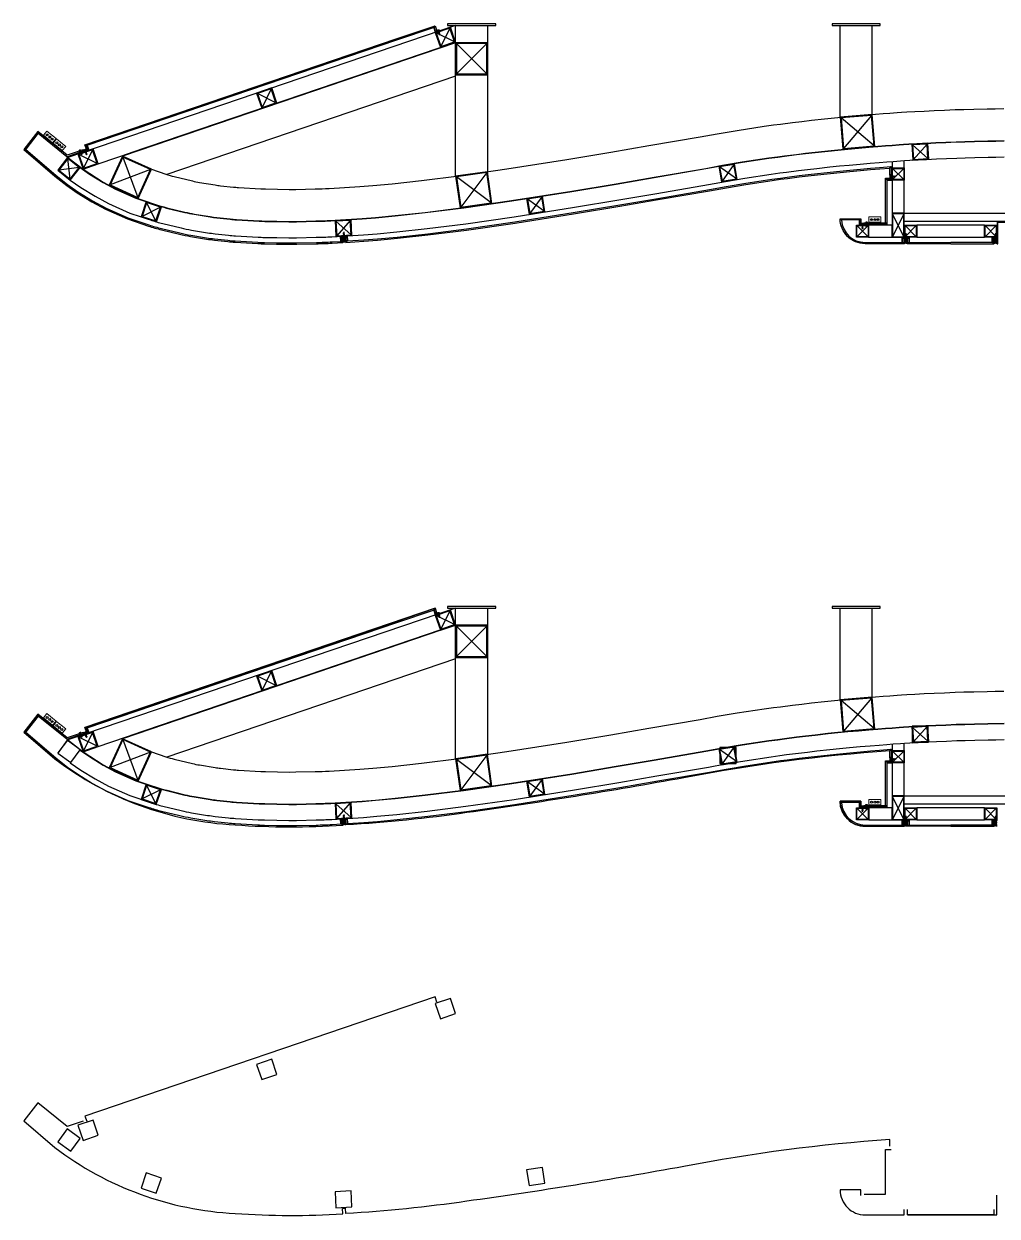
# Model space of a CAD drawing. Header units: millimetres. Extents: x -7838 to 78912, y -32093 to 42426.
# Drawn here: x 72716 to 75754, y 38705 to 42426 of the extents above; entities that cross this region are included whole.
import ezdxf

# ---------------------------------------------------------------- set-up
doc = ezdxf.new("R2010")
doc.units = ezdxf.units.MM
for name, color, linetype in [('002 - STRUCTURAL STEEL', 4, 'Continuous'), ('A11_ALU.SOLID SHEET', 7, 'Continuous'), ('AR-TEXT-DIM', 7, 'Continuous'), ('CELING', 2, 'Continuous')]:
    doc.layers.add(name, color=color, linetype=linetype)
doc.layers.add('A-GENM Lines', color=1, linetype='Continuous', lineweight=9)

# ---------------------------------------------------------------- blocks, each defined once
blk = doc.blocks.new('5200')
at = {"color": 8, "ltscale": 0.1}
for p, q in [((32963.9, -74110.5), (33059.3, -74015.1)), ((32963.9, -74015.1), (33059.3, -74110.5))]:
    blk.add_line(p, q, dxfattribs=at)
at = {"color": 3, "ltscale": 0.1}
for points in [[(32961.6, -74012.8), (33061.6, -74012.8), (33061.6, -74112.8), (32961.6, -74112.8)], [(32963.9, -74015.1), (33059.3, -74015.1), (33059.3, -74110.5), (32963.9, -74110.5)]]:
    blk.add_lwpolyline(points, close=True, dxfattribs=at)
blk = doc.blocks.new('DFGDE')
at = {"color": 8, "ltscale": 0.1}
for p, q in [((134367.3, -128798.9, -0.2), (134402.1, -128764.1, -0.2)), ((134367.3, -128764.1, -0.2), (134402.1, -128798.9, -0.2))]:
    blk.add_line(p, q, dxfattribs=at)
at = {"layer": 'AR-TEXT-DIM', "color": 3, "elevation": -0.2}
for points in [[(134365.7, -128762.5), (134403.7, -128762.5), (134403.7, -128800.5), (134365.7, -128800.5)], [(134367.3, -128764.1), (134402.1, -128764.1), (134402.1, -128798.9), (134367.3, -128798.9)]]:
    blk.add_lwpolyline(points, close=True, dxfattribs=at)
blk = doc.blocks.new('RERE')
at = {"color": 8}
for p, q in [((30879.1, -75147.6), (30879.1, -75148.5)), ((30879.1, -75149.1), (30879.1, -75150.1)), ((30879.1, -75150.6), (30879.1, -75151.6)), ((30879.1, -75152.1), (30879.1, -75153.1)), ((30879.1, -75153.7), (30879.1, -75154.6)), ((30880.6, -75143.3), (30879.5, -75145.5)), ((30880.6, -75141.5), (30880.6, -75165)), ((30880.6, -75143.3), (30881.4, -75144.9)), ((30881.7, -75145.6), (30881.8, -75145.7)), ((30882.1, -75147.1), (30882.1, -75148.1)), ((30882.1, -75148.6), (30882.1, -75149.6)), ((30882.1, -75150.1), (30882.1, -75151.1)), ((30882.1, -75151.7), (30882.1, -75152.6)), ((30882.1, -75153.2), (30882.1, -75154.1)), ((30882.1, -75154.7), (30882.1, -75155.7)), ((30880.1, -75163.1), (30876.7, -75163.1)), ((30879.1, -75155.2), (30879.1, -75156.1)), ((30879.1, -75156.7), (30879.1, -75157.7)), ((30879.1, -75158.2), (30879.1, -75161)), ((30881.1, -75163.1), (30884.4, -75163.1)), ((30882.1, -75156.2), (30882.1, -75157.2)), ((30882.1, -75157.7), (30882.1, -75158.7)), ((30882.1, -75159.3), (30882.1, -75161)), ((30882.1, -75159.3), (30882.1, -75161))]:
    blk.add_line(p, q, dxfattribs=at)
for points in [[(30882.1, -75148.6, 0.088633), (30880.9, -75148.1, 0.019108), (30878.6, -75147.4, -0.172253), (30879.1, -75147, 0.045962), (30882.6, -75148.2, -0.175035)], [(30882.1, -75150.1, 0.088633), (30880.9, -75149.6, 0.019108), (30878.6, -75149, -0.172253), (30879.1, -75148.5, 0.045962), (30882.6, -75149.7, -0.175035)], [(30882.1, -75151.7, 0.088633), (30880.9, -75151.1, 0.019108), (30878.6, -75150.5, -0.172253), (30879.1, -75150.1, 0.045962), (30882.6, -75151.2, -0.175035)], [(30882.1, -75153.2, 0.088633), (30880.9, -75152.7, 0.019108), (30878.6, -75152, -0.172253), (30879.1, -75151.6, 0.045962), (30882.6, -75152.7, -0.175035)], [(30882.1, -75154.7, 0.088633), (30880.9, -75154.2, 0.019108), (30878.6, -75153.5, -0.172253), (30879.1, -75153.1, 0.045962), (30882.6, -75154.3, -0.175035)], [(30882.1, -75156.2, 0.088633), (30880.9, -75155.7, 0.019108), (30878.6, -75155.1, -0.172253), (30879.1, -75154.6, 0.045962), (30882.6, -75155.8, -0.175035)], [(30882.1, -75147.1, 0.088633), (30880.9, -75146.6, 0.02265), (30879, -75145.9, -0.172253), (30879.5, -75145.5, 0.051159), (30882.6, -75146.7, -0.175035)], [(30880.1, -75164.1, -0.112935), (30876.7, -75163.1, -0.049876), (30876.5, -75161), (30884.6, -75161, -0.049876), (30884.4, -75163.1, -0.112935), (30881.1, -75164.1), (30881.1, -75162.6), (30880.1, -75162.6)], [(30882.1, -75157.7, 0.088633), (30880.9, -75157.2, 0.019108), (30878.6, -75156.6, -0.172253), (30879.1, -75156.1, 0.045962), (30882.6, -75157.3, -0.175035)], [(30882.1, -75159.3, 0.088633), (30880.9, -75158.8, 0.019108), (30878.6, -75158.1, -0.172253), (30879.1, -75157.7, 0.045962), (30882.6, -75158.8, -0.175035)]]:
    blk.add_lwpolyline(points, format="xyb", close=True, dxfattribs=at)
for points in [[(30881.7, -75145.6, 0.118829), (30880.9, -75145.1, 0.008765), (30879.8, -75144.7, -0.172253)], [(30882.2, -75145.1, -0.175035), (30881.7, -75145.6, 0.118829)]]:
    blk.add_lwpolyline(points, format="xyb", dxfattribs=at)
for centre, radius, start, end in [((30874.6, -75180.9), 33.6, 76.2776, 83.3035), ((30874.6, -75182.4), 33.6, 76.2776, 83.3035), ((30874.6, -75183.9), 33.6, 76.2776, 83.3035), ((30874.6, -75185.4), 33.6, 76.2776, 83.3035), ((30874.6, -75187), 33.6, 76.2776, 83.3035), ((30875.4, -75173.2), 27.5, 74.8121, 82.581), ((30882.1, -75147), 3.04, 160.5824, 180), ((30879.8, -75152.6), 7.89, 71.8171, 89.3728), ((30879.1, -75147), 3.04, 9.6975, 26.5651), ((30874.6, -75188.5), 33.6, 76.2776, 83.3035), ((30874.6, -75190), 33.6, 76.2776, 83.3035), ((30874.6, -75191.5), 33.6, 76.2776, 83.3035)]:
    blk.add_arc(centre, radius, start, end, dxfattribs=at)
blk = doc.blocks.new('odofrite')
at = {"ltscale": 0.1}
h = blk.add_hatch(dxfattribs=at)
h.set_pattern_fill('ANSI37', color=8, scale=0.5)
h.set_pattern_definition([(45, (84.5444, -95.0627), (-1.122532015, 1.122532015), []), (135, (84.5444, -95.0627), (-1.122532015, -1.122532015), [])])
edge = h.paths.add_edge_path()
edge.add_arc((30585, -74711.8), 4.5, 0, 360)
at = {"color": 1, "ltscale": 0.1}
blk.add_circle((30585, -74711.8, -166.2), 4.5, dxfattribs=at)
blk = doc.blocks.new('55d5f2d')
at = {"color": 8, "ltscale": 0.1}
for p, q in [((31175.5, -66800.8), (31220.9, -66755.4)), ((31175.5, -66755.4), (31220.9, -66800.8))]:
    blk.add_line(p, q, dxfattribs=at)
at = {"layer": 'AR-TEXT-DIM', "color": 3}
for points in [[(31173.2, -66753.1), (31223.2, -66753.1), (31223.2, -66803.1), (31173.2, -66803.1)], [(31175.5, -66755.4), (31220.9, -66755.4), (31220.9, -66800.8), (31175.5, -66800.8)]]:
    blk.add_lwpolyline(points, close=True, dxfattribs=at)
blk = doc.blocks.new('odoforltr')
at = {"color": 1, "ltscale": 0.1}
for p, q in [((28658.9, -65946.3, 2.1), (27448.6, -66357.9, 2.1)), ((28658.9, -66416.7, 2.1), (28658.9, -65946.3, 2.1)), ((28758.9, -66402.5, 2.1), (28758.9, -65946.3, 2.1)), ((29858.9, -66232.9, 2.1), (29858.9, -65946.3, 2.1)), ((29958.9, -66225.9, 2.1), (29958.9, -65946.3, 2.1)), ((28658.9, -65999.1, 2.1), (27496.1, -66394.5, 2.1)), ((28658.9, -66000.2, 2.1), (27618.9, -66353.9, 2.1)), ((28658.9, -65999.1, 2.1), (27645.3, -66343.8, 2.1)), ((28658.9, -66104.7, 2.1), (27757.6, -66411.3, 2.1)), ((27448, -66358.6, 2.1), (27417.1, -66397.9, 2.1)), ((30058.9, -66532.3, 2.1), (30408.9, -66532.3, 2.1)), ((30058.9, -66557.3, 2.1), (30408.9, -66557.3, 2.1))]:
    blk.add_line(p, q, dxfattribs=at)
at = {"color": 8, "ltscale": 0.1}
for p, q in [((30057.3, -66605.7, 2.1), (30022.5, -66533.9, 2.1)), ((30057.3, -66533.9, 2.1), (30022.5, -66605.7, 2.1))]:
    blk.add_line(p, q, dxfattribs=at)
at = {"color": 2, "ltscale": 0.1}
for p, q in [((28305.6, -66606.7, 2.1), (28301.6, -66607, 2.1)), ((28301.6, -66607, 2.1), (28302.4, -66619.2, 2.1)), ((28305.6, -66606.7, 2.1), (28306.6, -66623.7, 2.1)), ((28319.6, -66605.9, 2.1), (28315.6, -66606.1, 2.1)), ((28315.6, -66606.1, 2.1), (28316.6, -66623.1, 2.1)), ((28319.6, -66605.9, 2.1), (28320.3, -66618.2, 2.1))]:
    blk.add_line(p, q, dxfattribs=at)
for points, elevation in [([(28473.4, -65988.3), (28594.6, -65947.1), (28600.1, -65963.1), (28596.3, -65964.4), (28592.4, -65952.8), (28594.2, -65949), (28594, -65948.3), (28593.3, -65948.5), (28591.5, -65952.4), (28474.7, -65992.1)], 2.1), ([(28474.7, -65992.1), (27507.7, -66320.9), (27503.9, -66319), (27503.3, -66319.2), (27503.5, -66319.9), (27507.3, -66321.8), (27511.3, -66333.4), (27507.5, -66334.7), (27502, -66318.6), (28473.4, -65988.3)], 2.1), ([(27446.1, -66351.4), (27355.4, -66277.4), (27311.3, -66333.4)], 2.1), ([(27355.5, -66283.6), (27317.3, -66332.3)], 2.1), ([(27356.5, -66283.5), (27356.1, -66279.2), (27355.5, -66278.8), (27355.1, -66279.4), (27355.5, -66283.6)], 2.1), ([(27445.3, -66355.9), (27356.5, -66283.5)], 2.1), ([(27317.3, -66332.3), (27313.2, -66332.7), (27312.7, -66333.2), (27313.3, -66333.7), (27317.4, -66333.3)], 2.1), ([(27445.3, -66355.9), (27498, -66337.9), (27496.7, -66334.1), (27446.1, -66351.4)], 2.1), ([(28316.6, -66623.1), (28372.6, -66619.8), (28415.2, -66616), (28477.3, -66610.5), (28572.2, -66600.1), (28693.3, -66584.7), (28844.3, -66563), (29032.8, -66533.3), (29171.8, -66510.2), (29290.6, -66489.9), (29451.7, -66462.1), (29504.4, -66452.6), (29564.8, -66442.5), (29646.5, -66430), (29673.3, -66426.4), (29694.4, -66423.6), (29731.1, -66419), (29759.4, -66415.5), (29788.6, -66412.1), (29828.5, -66407.8), (29858.8, -66404.7), (29889.5, -66401.7), (29922.9, -66398.6), (29953.9, -66395.9), (29982.4, -66393.6), (30013.2, -66391.3)], 2.1), ([(28321.1, -66618.8), (28372.3, -66615.8), (28414.9, -66612), (28476.9, -66606.5), (28571.7, -66596.1), (28692.8, -66580.7), (28843.7, -66559.1), (29032.2, -66529.3), (29171.1, -66506.2), (29289.9, -66485.9), (29451, -66458.2), (29503.7, -66448.6), (29564.2, -66438.5), (29645.9, -66426.1), (29672.8, -66422.4), (29693.9, -66419.6), (29730.6, -66415), (29758.9, -66411.6), (29788.2, -66408.2), (29828.1, -66403.8), (29858.4, -66400.7), (29889.1, -66397.7), (29922.6, -66394.6), (29953.5, -66392), (29982, -66389.7), (30017.9, -66386.9)], 2.1), ([(30013.9, -66392), (30017, -66388.7), (30017, -66388), (30016.3, -66388), (30013.2, -66391.3)], 2), ([(30017.9, -66386.9), (30017.9, -66412.8), (30013.9, -66412.8), (30013.9, -66392)], 2.1), ([(30000.9, -66477.2), (30000.9, -66422.8), (30017.9, -66422.8), (30017.9, -66426.8), (30005.7, -66426.8), (30002.7, -66423.8), (30001.9, -66423.8), (30001.9, -66424.5), (30004.9, -66427.5), (30004.9, -66477.2)], 2.1), ([(30004.9, -66477.2), (30004.9, -66566.3), (29933.9, -66566.3), (29933.9, -66562.3), (30000.2, -66562.3), (30003.2, -66565.3), (30003.9, -66565.3), (30003.9, -66564.6), (30000.9, -66561.6), (30000.9, -66477.2)], 2.1), ([(28301.7, -66620), (28304.9, -66622.8), (28305.6, -66622.7), (28305.5, -66622), (28302.4, -66619.2)], 2.1), ([(28321.1, -66618.8), (28318.3, -66622), (28317.6, -66622), (28317.5, -66621.3), (28320.3, -66618.2)], 2.1), ([(30203.9, -66627.3), (30068.9, -66627.3), (30068.9, -66610.3), (30072.9, -66610.3), (30072.9, -66622.6), (30069.9, -66625.6), (30069.9, -66626.3), (30070.7, -66626.3), (30073.7, -66623.3), (30203.9, -66623.3)], -166.2), ([(30203.9, -66627.3), (30338.9, -66627.3), (30338.9, -66610.3), (30334.9, -66610.3), (30334.9, -66622.6), (30337.9, -66625.6), (30337.9, -66626.3), (30337.2, -66626.3), (30334.2, -66623.3), (30203.9, -66623.3)], -166.2)]:
    blk.add_lwpolyline(points, dxfattribs=dict(at, elevation=elevation))
at = {"color": 1, "ltscale": 0.1}
for points, elevation in [([(28609, -65961.2), (28595.7, -65965.7), (28591.5, -65953.4), (28590.6, -65953.7), (28595.1, -65967), (28609.3, -65962.1)], 2.1), ([(28783.9, -65941.3), (28633.9, -65941.3), (28633.9, -65946.3), (28783.9, -65946.3)], 2.1), ([(29983.9, -65941.3), (29833.9, -65941.3), (29833.9, -65946.3), (29983.9, -65946.3)], 2.1), ([(27479.4, -66345.3), (27512.5, -66334), (27508.3, -66321.7), (27509.3, -66321.4), (27513.8, -66334.7), (27479.7, -66346.3)], 2.1), ([(30018.9, -66390.8), (30018.9, -66427.8), (30005.9, -66427.8), (30005.9, -66428.8), (30019.9, -66428.8), (30019.9, -66390.8)], 2.1), ([(29947.9, -66567.3), (29918.9, -66567.3), (29918.9, -66554.3), (29917.9, -66554.3), (29917.9, -66568.3), (29947.9, -66568.3)], 2.1), ([(30020.9, -66569.3), (29947.9, -66569.3), (29947.9, -66607.3), (30020.9, -66607.3)], 2.1), ([(30309.9, -66569.3), (30097.9, -66569.3), (30097.9, -66607.3), (30309.9, -66607.3)], -166.2), ([(28314.6, -66605.2), (28300.6, -66606), (28301.4, -66619), (28300.4, -66619.1), (28299.5, -66605.1), (28314.5, -66604.2)], 2.1), ([(28306.6, -66605.7), (28320.5, -66604.8), (28321.3, -66617.8), (28322.3, -66617.8), (28321.5, -66603.8), (28306.5, -66604.7)], 2.1), ([(30059.9, -66609.3), (30073.9, -66609.3), (30073.9, -66622.3), (30074.9, -66622.3), (30074.9, -66608.3), (30059.9, -66608.3)], -166.2), ([(30347.9, -66609.3), (30333.9, -66609.3), (30333.9, -66622.3), (30332.9, -66622.3), (30332.9, -66608.3), (30347.9, -66608.3)], -166.2)]:
    blk.add_lwpolyline(points, close=True, dxfattribs=dict(at, elevation=elevation))
at = {"color": 1, "ltscale": 0.1, "elevation": 2.1}
for points in [[(27709.8, -66395.1), (27754.8, -66410.3, 0.022426), (27780.7, -66417.8), (27837.4, -66431.5, 0.018694), (27859.4, -66436), (27908.9, -66444.1, 0.013433), (27924.9, -66446.3), (27966, -66450.7, 0.012445), (27980.9, -66452), (28051.4, -66456.1, 0.011445), (28065.1, -66456.6), (28103.1, -66457.5), (28138.9, -66457.9), (28160.4, -66457.8), (28220.9, -66456.5, 0.009337), (28263.8, -66455), (28359.9, -66449.2), (28400.1, -66445.6), (28460.4, -66440.3), (28552.1, -66430.2), (28670.4, -66415.2), (28818.8, -66393.9), (29005.5, -66364.5), (29143.4, -66341.5), (29261.6, -66321.3), (29422, -66293.7), (29475.1, -66284.1), (29537.8, -66273.6), (29622, -66260.8), (29650.6, -66256.9), (29672.5, -66254), (29710.1, -66249.2), (29739.3, -66245.7), (29769.5, -66242.2), (29810.4, -66237.7), (29841.8, -66234.5), (29873.4, -66231.4), (29907.8, -66228.3), (29939.7, -66225.5), (29969, -66223.2), (29993.5, -66221.3), (30014, -66219.8), (30036.8, -66218.3), (30049.9, -66217.4), (30067, -66216.3), (30092.4, -66214.8), (30121, -66213.3), (30152.5, -66211.7), (30184.2, -66210.4), (30217.5, -66209.1), (30244.6, -66208.2), (30275.8, -66207.3), (30317.9, -66206.4), (30343.2, -66206), (30369.8, -66205.7)], [(27448.5, -66357.9), (27496.1, -66394.5), (27559.3, -66435.4), (27597.7, -66456), (27660.7, -66484), (27722.7, -66505, 0.022426), (27757.2, -66515), (27813.9, -66528.7, 0.018694), (27843.2, -66534.7), (27892.8, -66542.8, 0.013433), (27914.1, -66545.7), (27955.2, -66550.2, 0.012445), (27975, -66551.8), (28045.5, -66556, 0.011078), (28063.2, -66556.6), (28101.4, -66557.5), (28138.7, -66557.9), (28161.8, -66557.8), (28222.9, -66556.4, 0.009335), (28269.5, -66554.8), (28367.3, -66549), (28408.9, -66545.3), (28470.3, -66539.8), (28563.9, -66529.6), (28683.8, -66514.3), (28833.7, -66492.8), (29021.5, -66463.2), (29160, -66440.1), (29278.6, -66419.9), (29439.3, -66392.2), (29492.2, -66382.6), (29553.6, -66372.4), (29636.3, -66359.8), (29663.9, -66356), (29685.3, -66353.2), (29722.4, -66348.5), (29751.1, -66345), (29780.7, -66341.6), (29821, -66337.2), (29851.8, -66334), (29882.8, -66331), (29916.6, -66327.9), (29948, -66325.2), (29976.8, -66322.9), (30000.9, -66321), (30021, -66319.6), (30043.5, -66318), (30056.3, -66317.2), (30073, -66316.2), (30098.1, -66314.7), (30126.1, -66313.2), (30157.2, -66311.6), (30188.3, -66310.3), (30221.1, -66309), (30247.7, -66308.2), (30278.2, -66307.3), (30319.7, -66306.4), (30344.6, -66306), (30370.7, -66305.7)], [(27487.2, -66389.6), (27516.3, -66409.9), (27558.7, -66436.2), (27597.3, -66456.9), (27660.4, -66485), (27722.4, -66506, 0.022426), (27756.9, -66516), (27813.7, -66529.7, 0.018694), (27843.1, -66535.6), (27892.6, -66543.8, 0.013433), (27913.9, -66546.7), (27955.1, -66551.1, 0.012445), (27974.9, -66552.8), (28045.5, -66557, 0.011075), (28063.2, -66557.6), (28101.4, -66558.5), (28138.7, -66558.9), (28161.8, -66558.8), (28222.9, -66557.4, 0.009335), (28269.6, -66555.8), (28367.4, -66549.9), (28409, -66546.3), (28470.4, -66540.8), (28564, -66530.5), (28684, -66515.3), (28833.8, -66493.8), (29021.6, -66464.2), (29160.2, -66441.1), (29278.7, -66420.9), (29439.5, -66393.2), (29492.4, -66383.6), (29553.7, -66373.3), (29636.5, -66360.8), (29664, -66357), (29685.4, -66354.2), (29722.5, -66349.5), (29751.2, -66346), (29780.8, -66342.6), (29821.1, -66338.2), (29851.9, -66335), (29882.9, -66332), (29916.7, -66328.9), (29948, -66326.2), (29976.9, -66323.9), (30000.9, -66322), (30021, -66320.6), (30043.5, -66319), (30056.4, -66318.2), (30073.1, -66317.2), (30098.1, -66315.7), (30126.2, -66314.2), (30157.2, -66312.6), (30188.3, -66311.3), (30221.1, -66310), (30247.7, -66309.2), (30278.3, -66308.3), (30319.7, -66307.4), (30344.6, -66307), (30370.7, -66306.7)], [(27456.4, -66428.9), (27488.7, -66451.6), (27533.7, -66479.5), (27575.3, -66501.8), (27642.1, -66531.6), (27706.4, -66553.3, 0.022426), (27745.2, -66564.6), (27801.9, -66578.3, 0.018694), (27835, -66585), (27884.5, -66593.1, 0.013433), (27908.5, -66596.4), (27949.6, -66600.9, 0.012445), (27972, -66602.7), (28042.5, -66606.9, 0.01094), (28062.2, -66607.6), (28100.5, -66608.5), (28138.5, -66608.9), (28162.5, -66608.8), (28223.9, -66607.4, 0.009335), (28272.4, -66605.7), (28371.1, -66599.8), (28413.5, -66596.1), (28475.3, -66590.6), (28569.9, -66580.2), (28690.7, -66564.9), (28841.3, -66543.2), (29029.6, -66513.6), (29168.5, -66490.4), (29287.2, -66470.2), (29448.2, -66442.4), (29501, -66432.9), (29561.6, -66422.7), (29643.6, -66410.2), (29670.7, -66406.6), (29691.8, -66403.8), (29728.6, -66399.1), (29757.1, -66395.7), (29786.4, -66392.3), (29826.4, -66387.9), (29856.8, -66384.8), (29887.6, -66381.8), (29921.1, -66378.7), (29952.2, -66376), (29980.8, -66373.7), (30004.6, -66371.9), (30024.5, -66370.5), (30046.9, -66368.9), (30059.6, -66368.1), (30076.1, -66367.1), (30101, -66365.6), (30128.8, -66364.1), (30159.5, -66362.6), (30190.4, -66361.2), (30222.9, -66360), (30249.2, -66359.1), (30279.5, -66358.3), (30320.7, -66357.4), (30345.2, -66357), (30371.2, -66356.7)]]:
    blk.add_lwpolyline(points, format="xyb", dxfattribs=at)
at = {"color": 2, "ltscale": 0.1, "elevation": 2.1}
for points in [[(27311.3, -66333.4), (27408.4, -66417), (27445.4, -66445.7), (27477.7, -66468.3), (27523.7, -66496.9), (27566.5, -66519.8), (27634.8, -66550.2), (27699.9, -66572.3, 0.022426), (27740.5, -66584), (27797.2, -66597.7, 0.018694), (27831.7, -66604.7), (27881.3, -66612.8, 0.013433), (27906.4, -66616.3), (27947.5, -66620.7, 0.012445), (27970.8, -66622.7), (28041.3, -66626.8, 0.010892), (28061.9, -66627.6), (28100.1, -66628.5), (28138.5, -66628.9), (28162.8, -66628.8), (28224.2, -66627.4, 0.009334), (28273.5, -66625.7), (28306.6, -66623.7)], [(27317.4, -66333.3), (27411, -66413.9), (27447.8, -66442.5), (27479.9, -66465), (27525.7, -66493.4), (27568.2, -66516.2), (27636.3, -66546.5), (27701.2, -66568.5, 0.022426), (27741.4, -66580.1), (27798.2, -66593.9, 0.018694), (27832.4, -66600.8), (27881.9, -66608.9, 0.013433), (27906.8, -66612.3), (27947.9, -66616.8, 0.012445), (27971.1, -66618.7), (28041.6, -66622.9, 0.010902), (28061.9, -66623.6), (28100.2, -66624.5), (28138.5, -66624.9), (28162.7, -66624.8), (28224.2, -66623.4, 0.009334), (28273.3, -66621.7), (28301.7, -66620)]]:
    blk.add_lwpolyline(points, format="xyb", dxfattribs=at)
at = {"color": 1, "ltscale": 0.1, "elevation": 2.1}
blk.add_lwpolyline([(30020.9, -66370.7), (30020.9, -66532.3), (30058.9, -66532.3), (30058.9, -66368.1)], dxfattribs=at)
at = {"color": 2, "ltscale": 0.1, "elevation": -166.2}
blk.add_lwpolyline([(29919.2, -66553.3), (29863.7, -66553.3), (29860.7, -66550.3), (29859.9, -66550.3), (29859.9, -66551), (29863.1, -66554.2, 0.395063), (29936.9, -66623.3), (30054.2, -66623.3), (30057.2, -66626.3), (30057.9, -66626.3), (30057.9, -66625.6), (30054.9, -66622.6), (30054.9, -66610.3), (30058.9, -66610.3), (30058.9, -66627.3), (29936.9, -66627.3, -0.414214), (29858.9, -66549.3), (29858.9, -66549.3), (29923.9, -66549.3), (29923.9, -66566.3), (29919.9, -66566.3), (29919.9, -66554), (29922.9, -66551), (29922.9, -66550.3), (29922.2, -66550.3)], format="xyb", close=True, dxfattribs=at)
at = {"color": 3, "ltscale": 0.1, "elevation": 2.1}
for points in [[(30058.9, -66532.3), (30020.9, -66532.3), (30020.9, -66607.3), (30058.9, -66607.3)], [(30057.3, -66533.9), (30022.5, -66533.9), (30022.5, -66605.7), (30057.3, -66605.7)]]:
    blk.add_lwpolyline(points, close=True, dxfattribs=at)
blk.add_lwpolyline([(30408.9, -66558.3), (30348.9, -66558.3), (30348.9, -66627.3), (30350.9, -66627.3), (30350.9, -66560.3), (30408.9, -66560.3)], dxfattribs=at)
at = {"color": 8, "ltscale": 0.1, "elevation": -166.2}
blk.add_lwpolyline([(30067.9, -66609.3), (30053.9, -66609.3), (30053.9, -66622.3), (30052.9, -66622.3), (30052.9, -66608.3), (30067.9, -66608.3)], close=True, dxfattribs=at)
at = {"color": 8, "ltscale": 0.1}
for centre, start, end in [((27498.5, -66323.7, 2.1), 260.4948, 317.0676), ((27498.8, -66324.7, 2.1), 260.4948, 317.0676), ((27499.1, -66325.6, 2.1), 260.4948, 317.0676), ((30004.7, -66417.8, 2.1), 331.7044, 28.2772), ((30005.7, -66417.8, 2.1), 331.7044, 28.2772), ((30006.7, -66417.8, 2.1), 331.7044, 28.2772), ((29928.9, -66553, 2.1), 241.7044, 298.2772), ((29928.9, -66554, 2.1), 241.7044, 298.2772), ((29928.9, -66555, 2.1), 241.7044, 298.2772), ((28311.9, -66628.7, 2.1), 65.1293, 121.7022), ((28312, -66629.7, 2.1), 65.1293, 121.7022), ((28312.1, -66630.7, 2.1), 65.1293, 121.7022), ((28312.1, -66631.7, 2.1), 65.1293, 121.7022), ((28312.2, -66632.7, 2.1), 65.1293, 121.7022), ((30063.9, -66632.6, -166.2), 61.7044, 118.2772), ((30063.9, -66633.6, -166.2), 61.7044, 118.2772), ((30063.9, -66634.6, -166.2), 61.7044, 118.2772), ((30063.9, -66635.6, -166.2), 61.7044, 118.2772), ((30063.9, -66636.6, -166.2), 61.7044, 118.2772), ((30343.9, -66632.6, -166.2), 61.7228, 118.2956), ((30343.9, -66633.6, -166.2), 61.7228, 118.2956), ((30343.9, -66634.6, -166.2), 61.7228, 118.2956), ((30343.9, -66635.6, -166.2), 61.7228, 118.2956), ((30343.9, -66636.6, -166.2), 61.7228, 118.2956)]:
    blk.add_arc(centre, 10.6, start, end, dxfattribs=at)
at = {"layer": 'A-GENM Lines', "elevation": 2.1}
for points in [[(27372.7, -66288.9), (27401.2, -66312.2), (27411.9, -66299), (27383.4, -66275.8)], [(27402.8, -66313.5), (27431.3, -66336.7), (27442, -66323.6), (27413.5, -66300.3)], [(29948.7, -66560.3), (29985.5, -66560.3), (29985.5, -66543.3), (29948.7, -66543.3)]]:
    blk.add_lwpolyline(points, close=True, dxfattribs=at)
at = {"layer": 'CELING', "color": 2}
for centre in [(27384.2, -66288.1, 2.1), (27392, -66294.4, 2.1), (27399.7, -66300.7, 2.1), (27414.3, -66312.6, 2.1), (27422.1, -66318.9, 2.1), (27429.8, -66325.2, 2.1), (29957.1, -66552.3, 2.1), (29967.1, -66552.3, 2.1), (29977.1, -66552.3, 2.1)]:
    blk.add_circle(centre, 3, dxfattribs=at)
at = {"color": 8}
for name, p, xscale, rotation in [('55d5f2d', (36664.6, 7283.3, 2.1), -1, 18.78116821868043), ('55d5f2d', (36106.9, 7093.7, 2.1), -1, 18.78116821868043), ('5200', (56632.7, 10279.6, 2.1), -1, 4.784289173940237), ('55d5f2d', (35549.3, 6904, 2.1), -1, 18.78116821868043), ('55d5f2d', (57589.6, 2051.7, 2.1), -1, 3.150742723219819), ('55d5f2d', (93262.8, -33203.6, 2.1), -0.9999999999999997, 321.8046924817311), ('5200', (-26193, -5784.5, 2.1), -1, 65.62472687286584), ('5200', (51019, 11499.9, 2.1), -0.9999999999999997, 8.058200668803686), ('55d5f2d', (49015.1, 4672.1, 2.1), -1, 9.695572433655002), ('55d5f2d', (49328, 4314.3, 2.1), -1, 8.95839134666676), ('55d5f2d', (78333.3, -12957, 2.1), -1, 341.6613512381251), ('55d5f2d', (55462, 1944.1, 2.1), -1, 3.424966446162587)]:
    blk.add_blockref(name, p, dxfattribs=dict(at, xscale=xscale, rotation=rotation))
for p, xscale, yscale, zscale, rotation in [((68680.3, -111875.5, 2.1), 0.7499999999999999, 0.7499999999999999, 0.7499999999999999, 198.7811682185658), ((23708.8, -127163.3, 2.1), -0.7500000000000001, 0.7500000000000001, 0.7500000000000001, 198.7811682185135), ((23724.6, -127163.2, 2.1), -0.7500000000000001, 0.7500000000000001, 0.7500000000000001, 198.7811682185135), ((86389.7, -43257.4, 2.1), 0.7500000000000071, 0.7500000000000071, 0.7500000000000071, 270), ((6781, -122933.1, 2.1), -0.75, 0.75, 0.75, 180), ((48062, -8951.7, 2.1), -0.7499999999999999, 0.7499999999999999, 0.75, 3.424966446176976), ((6768.5, -122938.1, 2.1), -0.75, 0.75, 0.75, 180)]:
    blk.add_blockref('RERE', p, dxfattribs=dict(at, xscale=xscale, yscale=yscale, zscale=zscale, rotation=rotation))
at = {"color": 8, "xscale": -1}
for name, p in [('5200', (61720.5, 8012.7, 2.1)), ('odofrite', (60928.9, 8094.8))]:
    blk.add_blockref(name, p, dxfattribs=at)
at = {"color": 8, "yscale": 0.75, "zscale": 0.75}
for p, xscale in [((53224.4, -10238.5, -166.2), -0.75), ((7183.5, -10238.5, -166.2), 0.75)]:
    blk.add_blockref('RERE', p, dxfattribs=dict(at, xscale=xscale))
at = {"color": 8, "rotation": 3.42496644617696}
blk.add_blockref('odofrite', (-6682.7, 6138.1, 168.3), dxfattribs=at)
at = {"color": 8}
blk.add_blockref('odofrite', (-521, 8094.8), dxfattribs=at)
at = {"layer": 'AR-TEXT-DIM'}
for p in [(-104344.8, 62371.7, 2.3), (-104455.8, 62193.2, 2.3), (-104305.8, 62193.2, 2.3), (-104055.8, 62193.2, -166)]:
    blk.add_blockref('DFGDE', p, dxfattribs=at)
blk = doc.blocks.new('A$C71196ca0')
blk.add_lwpolyline([(-25, -25), (25, -25), (25, 25), (-25, 25)], close=True)
blk = doc.blocks.new('A$Cf82fa68f')
blk.add_line((-403.3, -556.6), (-393.3, -556))
at = {"layer": 'A11_ALU.SOLID SHEET', "color": 1}
for points in [[(-108.8, 87), (-114.3, 103.1), (-1206.9, -268.4), (-1201.5, -284.5)], [(1225, -512.1), (1292, -512.1), (1292, -372.6), (1309, -372.6)], [(1630, -560.1), (1630, -577.1), (1360, -577.1), (1360, -560.1)]]:
    blk.add_lwpolyline(points, dxfattribs=at)
at = {"layer": 'A11_ALU.SOLID SHEET', "color": 1, "ltscale": 0.1}
blk.add_lwpolyline([(-1212.2, -284), (-1262.9, -301.2), (-1353.6, -227.2), (-1397.6, -283.2), (-1300.5, -366.8, 0.15104), (-738.1, -572.5, 0.034458), (-402.3, -573.5), (-403.3, -556.6)], format="xyb", dxfattribs=at)
at = {"layer": 'A11_ALU.SOLID SHEET', "color": 1}
for points in [[(1305, -362.6), (1305, -341.8, 0.029925), (662.2, -425.8, -0.010615), (-15.6, -534.5, -0.021542), (-392.3, -572.9), (-393.3, -556)], [(1215, -516.1), (1215, -499.1), (1150, -499.1, 0.414214), (1228, -577.1), (1350, -577.1), (1350, -560.1)]]:
    blk.add_lwpolyline(points, format="xyb", dxfattribs=at)
at = {"layer": '002 - STRUCTURAL STEEL'}
for p, rotation in [((-81.8, 66.6), 18.781168), ((-639.5, -123), 18.78116821867836), ((-1197.2, -312.7), 18.78116821867836), ((-1256.8, -343.6, 0), 53.95655975530055), ((-999.9, -477.5, 0), 71.14172868093907), ((200, -457.1, 0), 98.69076900000002), ((-400, -528.3, 0), 3.424965999999999)]:
    blk.add_blockref('A$C71196ca0', p, dxfattribs=dict(at, rotation=rotation))

msp = doc.modelspace()

# ---------------------------------------------------------------- linework, layer by layer
at = {"color": 1, "ltscale": 0.1}
for p, q in [((74064.088, 40602.583, 2.075), (72853.774, 40191.002, 2.075)), ((74064.088, 40132.221, 2.075), (74064.088, 40602.583, 2.075)), ((74164.088, 40146.379, 2.075), (74164.088, 40602.583, 2.075)), ((75264.088, 40316.014, 2.075), (75264.088, 40602.583, 2.075)), ((75364.088, 40322.992, 2.075), (75364.088, 40602.583, 2.075)), ((74064.088, 40549.771, 2.075), (72901.277, 40154.344, 2.075)), ((74064.088, 40548.715, 2.075), (73024.011, 40195.025, 2.075)), ((74064.088, 40549.771, 2.075), (73050.406, 40205.057, 2.075)), ((74064.088, 40444.147, 2.075), (73162.746, 40137.636, 2.075)), ((72853.121, 40190.244, 2.076), (72822.204, 40150.949, 2.076)), ((75464.088, 40016.582, 2.075), (75814.088, 40016.582, 2.075)), ((75464.088, 39991.582, 2.075), (75814.088, 39991.582, 2.075))]:
    msp.add_line(p, q, dxfattribs=at)
at = {"color": 8, "ltscale": 0.1}
for p, q in [((75462.488, 39943.182, 2.075), (75427.688, 40014.982, 2.075)), ((75462.488, 40014.982, 2.075), (75427.688, 39943.182, 2.075))]:
    msp.add_line(p, q, dxfattribs=at)
at = {"color": 2, "ltscale": 0.1}
for p, q in [((73710.77, 39942.153, 2.124), (73706.777, 39941.914, 2.124)), ((73706.777, 39941.914, 2.124), (73707.511, 39929.643, 2.124)), ((73724.745, 39942.989, 2.124), (73720.752, 39942.75, 2.124)), ((73724.745, 39942.989, 2.124), (73725.479, 39930.718, 2.124))]:
    msp.add_line(p, q, dxfattribs=at)
for p, q in [((75753.088, 38708.853), (75753.088, 38770.853)), ((75474.088, 38708.853, 2.075), (75753.088, 38708.853))]:
    msp.add_line(p, q)
for points, elevation in [([(73878.513, 40560.601), (73999.784, 40601.84), (74005.258, 40585.746), (74001.471, 40584.458), (73997.513, 40596.096), (73999.387, 40599.902), (73999.16, 40600.572), (73998.49, 40600.344), (73996.616, 40596.538), (73879.801, 40556.814)], 2.075), ([(73879.801, 40556.814), (72912.887, 40228.004), (72909.081, 40229.878), (72908.411, 40229.651), (72908.639, 40228.981), (72912.445, 40227.107), (72916.403, 40215.468), (72912.616, 40214.181), (72907.142, 40230.276), (73878.513, 40560.601)], 2.075), ([(72760.691, 40265.264), (72722.415, 40216.616)], 2.075), ([(72761.685, 40265.374), (72761.212, 40269.649), (72760.661, 40270.091), (72760.218, 40269.539), (72760.691, 40265.264)], 2.075), ([(72850.409, 40193.027), (72761.685, 40265.374)], 2.075), ([(72722.415, 40216.616), (72718.335, 40216.221), (72717.885, 40215.675), (72718.431, 40215.225), (72722.512, 40215.621)], 2.075), ([(72850.409, 40193.027), (72903.148, 40210.961)], 2.075), ([(73726.227, 39930.055), (73777.411, 39933.118), (73820.012, 39936.9), (73882.037, 39942.405), (73976.892, 39952.803), (74097.952, 39968.181), (74248.805, 39989.823), (74437.346, 40019.545), (74576.293, 40042.682), (74695.032, 40062.954), (74856.102, 40090.734), (74908.871, 40100.244), (74969.311, 40110.38), (75051.025, 40122.805), (75077.934, 40126.475), (75099.041, 40129.26), (75135.744, 40133.911), (75164.083, 40137.335), (75193.342, 40140.718), (75233.196, 40145.077), (75263.583, 40148.208), (75294.266, 40151.201), (75327.697, 40154.269), (75358.674, 40156.934), (75387.182, 40159.234), (75423.088, 40161.963)], 2.124), ([(75419.088, 40156.912), (75422.13, 40160.193), (75422.103, 40160.9), (75421.396, 40160.873), (75418.355, 40157.592)], 2.027), ([(75423.088, 40161.963), (75423.088, 40136.082), (75419.088, 40136.082), (75419.088, 40156.912)], 2.075), ([(75406.088, 40071.677), (75406.088, 40126.082), (75423.088, 40126.082), (75423.088, 40122.082), (75410.795, 40122.082), (75407.795, 40125.082), (75407.088, 40125.082), (75407.088, 40124.375), (75410.088, 40121.375), (75410.088, 40071.677)], 2.075), ([(75410.088, 40071.677), (75410.088, 39982.582), (75339.088, 39982.582), (75339.088, 39986.582), (75405.381, 39986.582), (75408.381, 39983.582), (75409.088, 39983.582), (75409.088, 39984.289), (75406.088, 39987.289), (75406.088, 40071.677)], 2.075), ([(73706.848, 39928.895), (73709.995, 39926.103), (73710.7, 39926.146), (73710.658, 39926.851), (73707.511, 39929.643)], 2.124), ([(73726.227, 39930.055), (73723.435, 39926.908), (73722.73, 39926.865), (73722.687, 39927.571), (73725.479, 39930.718)], 2.124), ([(75609.088, 39921.582), (75474.088, 39921.582), (75474.088, 39938.582), (75478.088, 39938.582), (75478.088, 39926.289), (75475.088, 39923.289), (75475.088, 39922.582), (75475.795, 39922.582), (75478.795, 39925.582), (75609.088, 39925.582)], -166.205), ([(75609.088, 39921.582), (75744.088, 39921.582), (75744.088, 39938.582), (75740.088, 39938.582), (75740.088, 39926.289), (75743.088, 39923.289), (75743.088, 39922.582), (75742.381, 39922.582), (75739.381, 39925.582), (75609.088, 39925.582)], -166.205)]:
    msp.add_lwpolyline(points, dxfattribs=dict(at, elevation=elevation))
at = {"color": 1, "ltscale": 0.1}
for points, elevation in [([(74014.1, 40587.696), (74000.846, 40583.189), (73996.66, 40595.497), (73995.714, 40595.175), (74000.221, 40581.92), (74014.422, 40586.75)], 2.075), ([(74189.088, 40607.583), (74039.088, 40607.583), (74039.088, 40602.583), (74189.088, 40602.583)], 2.075), ([(75389.088, 40607.583), (75239.088, 40607.583), (75239.088, 40602.583), (75389.088, 40602.583)], 2.075), ([(72884.535, 40203.575), (72917.671, 40214.844), (72913.486, 40227.152), (72914.433, 40227.473), (72918.94, 40214.219), (72884.857, 40202.629)], 2.075), ([(75424.088, 40158.082), (75424.088, 40121.082), (75411.088, 40121.082), (75411.088, 40120.082), (75425.088, 40120.082), (75425.088, 40158.082)], 2.075), ([(75353.088, 39981.582), (75324.088, 39981.582), (75324.088, 39994.582), (75323.088, 39994.582), (75323.088, 39980.582), (75353.088, 39980.582)], 2.075), ([(75426.088, 39979.582), (75353.088, 39979.582), (75353.088, 39941.582), (75426.088, 39941.582)], 2.075), ([(75715.088, 39979.582), (75503.088, 39979.582), (75503.088, 39941.582), (75715.088, 39941.582)], -166.205), ([(73719.694, 39943.689), (73705.719, 39942.852), (73706.495, 39929.876), (73705.497, 39929.816), (73704.661, 39943.791), (73719.634, 39944.687)], 2.124), ([(73711.708, 39943.211), (73725.683, 39944.047), (73726.46, 39931.071), (73727.458, 39931.13), (73726.622, 39945.105), (73711.648, 39944.209)], 2.124), ([(75465.088, 39939.582), (75479.088, 39939.582), (75479.088, 39926.582), (75480.088, 39926.582), (75480.088, 39940.582), (75465.088, 39940.582)], -166.205), ([(75753.088, 39939.582), (75739.088, 39939.582), (75739.088, 39926.582), (75738.088, 39926.582), (75738.088, 39940.582), (75753.088, 39940.582)], -166.205)]:
    msp.add_lwpolyline(points, close=True, dxfattribs=dict(at, elevation=elevation))
at = {"color": 1, "ltscale": 0.1, "elevation": 2.124}
for points in [[(73114.965, 40153.814), (73159.974, 40138.56, 0.0224257), (73185.81, 40131.078), (73242.545, 40117.37, 0.01869373), (73264.524, 40112.921), (73314.065, 40104.809, 0.01343262), (73330.034, 40102.633), (73371.143, 40098.152, 0.01244478), (73386.022, 40096.904), (73456.539, 40092.753, 0.01144472), (73470.262, 40092.26), (73508.276, 40091.349), (73544.087, 40090.95), (73565.52, 40091.069), (73626.062, 40092.437, 0.00933725), (73668.976, 40093.927), (73765.037, 40099.676), (73805.246, 40103.246), (73865.554, 40108.599), (73957.27, 40118.653), (74075.571, 40133.68), (74223.944, 40154.966), (74410.628, 40184.395), (74548.526, 40207.358), (74666.787, 40227.548), (74827.099, 40255.198), (74880.25, 40264.777), (74942.947, 40275.291), (75027.189, 40288.101), (75055.728, 40291.992), (75077.618, 40294.881), (75115.231, 40299.647), (75144.477, 40303.181), (75174.674, 40306.672), (75215.559, 40311.144), (75246.918, 40314.375), (75278.527, 40317.458), (75312.909, 40320.614), (75344.803, 40323.357), (75374.138, 40325.724), (75398.623, 40327.585), (75419.098, 40329.062), (75441.933, 40330.623), (75455.064, 40331.479), (75472.11, 40332.547), (75497.563, 40334.048), (75526.115, 40335.597), (75557.69, 40337.147), (75589.368, 40338.529), (75622.688, 40339.796), (75649.793, 40340.685), (75680.917, 40341.55), (75722.995, 40342.454), (75748.361, 40342.851), (75774.954, 40343.148)], [(72853.691, 40190.968), (72901.277, 40154.344), (72964.394, 40113.53), (73002.874, 40092.877), (73065.859, 40064.869), (73127.877, 40043.851, 0.0224257), (73162.324, 40033.874), (73219.06, 40020.167, 0.01869373), (73248.365, 40014.236), (73297.906, 40006.124, 0.01343262), (73319.198, 40003.222), (73360.307, 39998.741, 0.01244478), (73380.145, 39997.077), (73450.663, 39992.926, 0.01107825), (73468.374, 39992.277), (73506.52, 39991.363), (73543.807, 39990.947), (73566.927, 39991.075), (73628.001, 39992.456, 0.00933546), (73674.638, 39994.087), (73772.447, 39999.941), (73814.088, 40003.637), (73875.424, 40009.082), (73969.02, 40019.342), (74088.973, 40034.579), (74238.831, 40056.078), (74426.627, 40085.682), (74565.153, 40108.75), (74683.7, 40128.989), (74844.466, 40156.717), (74897.388, 40166.254), (74958.734, 40176.542), (75041.462, 40189.122), (75069.025, 40192.88), (75090.446, 40195.707), (75127.514, 40200.404), (75156.217, 40203.872), (75185.852, 40207.298), (75226.12, 40211.702), (75256.897, 40214.874), (75287.952, 40217.903), (75321.764, 40221.006), (75353.109, 40223.702), (75381.949, 40226.029), (75406.009, 40227.858), (75426.104, 40229.307), (75448.597, 40230.845), (75461.444, 40231.683), (75478.178, 40232.731), (75503.216, 40234.207), (75531.276, 40235.73), (75562.32, 40237.254), (75593.446, 40238.612), (75626.226, 40239.858), (75652.821, 40240.73), (75683.38, 40241.58), (75724.852, 40242.47), (75749.703, 40242.86), (75775.869, 40243.152)], [(72892.369, 40159.266), (72921.448, 40138.993), (72963.893, 40112.663), (73002.434, 40091.978), (73065.495, 40063.937), (73127.556, 40042.904, 0.0224257), (73162.089, 40032.902), (73218.825, 40019.194, 0.01869373), (73248.204, 40013.249), (73297.745, 40005.137, 0.01343262), (73319.089, 40002.228), (73360.198, 39997.747, 0.01244478), (73380.087, 39996.079), (73450.604, 39991.928, 0.0110753), (73468.355, 39991.277), (73506.502, 39990.363), (73543.804, 39989.947), (73566.941, 39990.075), (73628.02, 39991.456, 0.00933544), (73674.694, 39993.089), (73772.521, 39998.943), (73814.176, 40002.641), (73875.523, 40008.087), (73969.137, 40018.349), (74089.107, 40033.588), (74238.98, 40055.089), (74426.787, 40084.695), (74565.319, 40107.764), (74683.869, 40128.003), (74844.64, 40155.732), (74897.56, 40165.269), (74958.892, 40175.554), (75041.605, 40188.132), (75069.158, 40191.889), (75090.574, 40194.715), (75127.637, 40199.412), (75156.334, 40202.879), (75185.964, 40206.304), (75226.226, 40210.708), (75256.997, 40213.879), (75288.046, 40216.907), (75321.853, 40220.01), (75353.192, 40222.706), (75382.027, 40225.032), (75406.083, 40226.861), (75426.174, 40228.31), (75448.664, 40229.847), (75461.508, 40230.685), (75478.239, 40231.733), (75503.272, 40233.209), (75531.328, 40234.732), (75562.366, 40236.255), (75593.487, 40237.613), (75626.262, 40238.859), (75652.851, 40239.731), (75683.404, 40240.58), (75724.87, 40241.47), (75749.717, 40241.86), (75775.878, 40242.152)], [(72861.496, 40120.028), (72893.866, 40097.264), (72938.868, 40069.349), (72980.423, 40047.045), (73047.274, 40017.319), (73111.507, 39995.55, 0.0224257), (73150.347, 39984.301), (73207.082, 39970.593, 0.01869373), (73240.124, 39963.906), (73289.665, 39955.794, 0.01343262), (73313.671, 39952.523), (73354.78, 39948.042, 0.01244478), (73377.148, 39946.165), (73447.666, 39942.014, 0.0109403), (73467.386, 39941.286), (73505.625, 39940.369), (73543.664, 39939.945), (73567.645, 39940.078), (73628.994, 39941.465, 0.00933462), (73677.53, 39943.169), (73776.225, 39949.076), (73818.597, 39952.837), (73880.458, 39958.328), (73975.012, 39968.693), (74095.808, 39984.037), (74246.423, 40005.645), (74434.786, 40035.339), (74573.633, 40058.46), (74692.325, 40078.723), (74853.323, 40106.491), (74906.129, 40116.008), (74966.785, 40126.18), (75048.741, 40138.642), (75075.807, 40142.333), (75096.988, 40145.128), (75133.779, 40149.79), (75162.204, 40153.225), (75191.553, 40156.618), (75231.506, 40160.987), (75261.986, 40164.128), (75292.758, 40167.13), (75326.281, 40170.207), (75357.345, 40172.878), (75385.932, 40175.185), (75409.776, 40176.997), (75429.677, 40178.433), (75451.996, 40179.958), (75464.698, 40180.787), (75481.273, 40181.825), (75506.099, 40183.289), (75533.909, 40184.798), (75564.682, 40186.309), (75595.526, 40187.654), (75628.031, 40188.89), (75654.366, 40189.754), (75684.635, 40190.595), (75725.799, 40191.479), (75750.388, 40191.864), (75776.336, 40192.154)]]:
    msp.add_lwpolyline(points, format="xyb", dxfattribs=at)
at = {"color": 2, "ltscale": 0.1, "elevation": 2.124}
msp.add_lwpolyline([(72722.512, 40215.621), (72816.103, 40135.023), (72852.966, 40106.384), (72885.051, 40083.904), (72930.86, 40055.488), (72973.38, 40032.667), (73041.444, 40002.401), (73106.372, 39980.396, 0.0224257), (73146.589, 39968.748), (73203.325, 39955.04, 0.01869373), (73237.539, 39948.116), (73287.08, 39940.004, 0.01343262), (73311.937, 39936.617), (73353.046, 39932.136, 0.01244478), (73376.208, 39930.193), (73446.726, 39926.042, 0.01090174), (73467.074, 39925.289), (73505.344, 39924.372), (73543.619, 39923.945), (73567.87, 39924.079), (73629.307, 39925.468, 0.00933437), (73678.438, 39927.195), (73706.848, 39928.895)], format="xyb", dxfattribs=at)
at = {"color": 1, "ltscale": 0.1, "elevation": 2.075}
msp.add_lwpolyline([(75426.088, 40178.179), (75426.088, 40016.582), (75464.088, 40016.582), (75464.088, 40180.748)], dxfattribs=at)
at = {"color": 2, "ltscale": 0.1, "elevation": -166.205}
msp.add_lwpolyline([(75324.381, 39995.583), (75268.795, 39995.583), (75265.795, 39998.583), (75265.088, 39998.583), (75265.088, 39997.876), (75268.248, 39994.716, 0.39506337), (75342.088, 39925.583), (75459.381, 39925.583), (75462.381, 39922.583), (75463.088, 39922.583), (75463.088, 39923.29), (75460.088, 39926.29), (75460.088, 39938.583), (75464.088, 39938.583), (75464.088, 39921.583), (75342.088, 39921.583, -0.41421356), (75264.088, 39999.583), (75264.088, 39999.583), (75329.088, 39999.583), (75329.088, 39982.583), (75325.088, 39982.583), (75325.088, 39994.876), (75328.088, 39997.876), (75328.088, 39998.583), (75327.381, 39998.583)], format="xyb", close=True, dxfattribs=at)
at = {"color": 3, "ltscale": 0.1, "elevation": 2.075}
for points in [[(75464.088, 40016.582), (75426.088, 40016.582), (75426.088, 39941.582), (75464.088, 39941.582)], [(75462.488, 40014.982), (75427.688, 40014.982), (75427.688, 39943.182), (75462.488, 39943.182)]]:
    msp.add_lwpolyline(points, close=True, dxfattribs=at)
at = {"color": 8, "ltscale": 0.1, "elevation": -166.205}
msp.add_lwpolyline([(75473.088, 39939.582), (75459.088, 39939.582), (75459.088, 39926.582), (75458.088, 39926.582), (75458.088, 39940.582), (75473.088, 39940.582)], close=True, dxfattribs=at)
at = {"color": 8, "ltscale": 0.1}
for centre, start, end in [((72903.603, 40225.154, 2.075), 260.494752, 317.067584), ((72903.925, 40224.208, 2.075), 260.494752, 317.067584), ((72904.247, 40223.261, 2.075), 260.494752, 317.067584), ((75409.796, 40131.083, 2.075), 331.70438, 28.277212), ((75410.796, 40131.083, 2.075), 331.70438, 28.277212), ((75411.796, 40131.083, 2.075), 331.70438, 28.277212), ((75334.089, 39995.874, 2.075), 241.70438, 298.277212), ((75334.089, 39994.874, 2.075), 241.70438, 298.277212), ((75334.089, 39993.874, 2.075), 241.70438, 298.277212), ((73717.091, 39920.201, 2.124), 65.129346, 121.702179), ((73717.151, 39919.203, 2.124), 65.129346, 121.702179), ((73717.21, 39918.204, 2.124), 65.129346, 121.702179), ((73717.27, 39917.206, 2.124), 65.129346, 121.702179), ((73717.33, 39916.208, 2.124), 65.129346, 121.702179), ((75469.086, 39916.291, -166.205), 61.70438, 118.277212), ((75469.086, 39915.291, -166.205), 61.70438, 118.277212), ((75469.086, 39914.291, -166.205), 61.70438, 118.277212), ((75469.086, 39913.291, -166.205), 61.70438, 118.277212), ((75469.086, 39912.291, -166.205), 61.70438, 118.277212), ((75749.089, 39916.291, -166.205), 61.722788, 118.29562), ((75749.089, 39915.291, -166.205), 61.722788, 118.29562), ((75749.089, 39914.291, -166.205), 61.722788, 118.29562), ((75749.089, 39913.291, -166.205), 61.722788, 118.29562), ((75749.089, 39912.291, -166.205), 61.722788, 118.29562)]:
    msp.add_arc(centre, 10.551, start, end, dxfattribs=at)
at = {"layer": 'A-GENM Lines', "elevation": 2.075}
for points in [[(72777.813, 40259.964), (72806.351, 40236.694), (72817.083, 40249.856), (72788.545, 40273.126)], [(72807.901, 40235.43), (72836.439, 40212.16), (72847.171, 40225.322), (72818.633, 40248.592)], [(75353.823, 39988.582), (75390.646, 39988.582), (75390.646, 40005.564), (75353.823, 40005.564)]]:
    msp.add_lwpolyline(points, close=True, dxfattribs=at)
at = {"layer": 'CELING', "color": 2}
for centre in [(72789.377, 40260.835, 2.075), (72797.127, 40254.516, 2.075), (72804.877, 40248.196, 2.075), (72819.465, 40236.301, 2.075), (72827.215, 40229.982, 2.075), (72834.965, 40223.662, 2.075), (75362.234, 39996.564, 2.075), (75372.234, 39996.564, 2.075), (75382.234, 39996.564, 2.075)]:
    msp.add_circle(centre, 3, dxfattribs=at)

# ---------------------------------------------------------------- block references
at = {"color": 8}
for name, p in [('odoforltr', (45405.144, 108366.921)), ('odofrite', (44884.128, 114643.714))]:
    msp.add_blockref(name, p, dxfattribs=at)
for p in [(74114.088, 40498.715, 2.075), (74114.088, 39285.986)]:
    msp.add_blockref('A$Cf82fa68f', p)
at = {"color": 8, "xscale": -1}
for name, p, rotation in [('55d5f2d', (82069.771, 113832.212, 2.075), 18.78116821868044), ('55d5f2d', (81512.089, 113642.566, 2.075), 18.78116821868044), ('5200', (102037.807, 116828.5, 2.124), 4.784289173940239), ('55d5f2d', (102994.749, 108600.625, 2.124), 3.150742723219819), ('55d5f2d', (80954.407, 113452.92, 2.075), 18.78116821868044), ('5200', (19212.151, 100764.41, 2.124), 65.62472687286584), ('5200', (96424.176, 118048.828, 2.075), 8.058200668803686), ('55d5f2d', (94420.279, 111221.025, 2.124), 9.695572433655002), ('55d5f2d', (94733.185, 110863.189, 2.124), 8.958391346666764), ('55d5f2d', (123738.416, 93591.902, 2.124), 341.6613512381251), ('55d5f2d', (100867.105, 108493.009, 2.124), 3.424966446162587)]:
    msp.add_blockref(name, p, dxfattribs=dict(at, rotation=rotation))
at = {"color": 8}
for p, xscale, yscale, zscale, rotation in [((114085.459, -5326.634, 2.075), 0.7499999999999999, 0.7499999999999999, 0.7499999999999999, 198.7811682185658), ((69113.959, -20614.408, 2.075), -0.7500000000000001, 0.7500000000000001, 0.7500000000000001, 198.7811682185135), ((69129.77, -20614.313, 2.075), -0.7500000000000001, 0.7500000000000001, 0.7500000000000001, 198.7811682185135), ((131794.872, 63291.52, 2.075), 0.7500000000000071, 0.7500000000000071, 0.7500000000000071, 270), ((52173.65, -16389.202, 2.075), -0.75, 0.75, 0.75, 180), ((52186.15, -16384.202, 2.075), -0.75, 0.75, 0.75, 180), ((93467.105, 97597.185, 2.124), -0.7499999999999999, 0.7499999999999999, 0.75, 3.424966446176976)]:
    msp.add_blockref('RERE', p, dxfattribs=dict(at, xscale=xscale, yscale=yscale, zscale=zscale, rotation=rotation))
at = {"color": 8, "xscale": -1}
for name, p in [('5200', (107125.664, 114561.559, 2.075)), ('odofrite', (106334.048, 114643.714))]:
    msp.add_blockref(name, p, dxfattribs=at)
at = {"color": 8, "rotation": 3.424966446176959}
msp.add_blockref('odofrite', (38722.444, 112686.966, 168.328), dxfattribs=at)
at = {"color": 8, "yscale": 0.75, "zscale": 0.75}
for p, xscale in [((98629.526, 96310.366, -166.205), -0.75), ((52588.65, 96310.366, -166.205), 0.75)]:
    msp.add_blockref('RERE', p, dxfattribs=dict(at, xscale=xscale))
at = {"layer": '002 - STRUCTURAL STEEL'}
for p in [(75514.088, 40208.759, 2.124), (74914.055, 40142.608, 2.124)]:
    msp.add_blockref('A$C71196ca0', p, dxfattribs=at)
at = {"layer": 'AR-TEXT-DIM'}
for p in [(-58939.658, 168920.609, 2.307), (-59050.658, 168742.109, 2.307), (-58900.658, 168742.109, 2.307), (-58650.658, 168742.109, -165.973)]:
    msp.add_blockref('DFGDE', p, dxfattribs=at)

doc.saveas('drawing.dxf')
